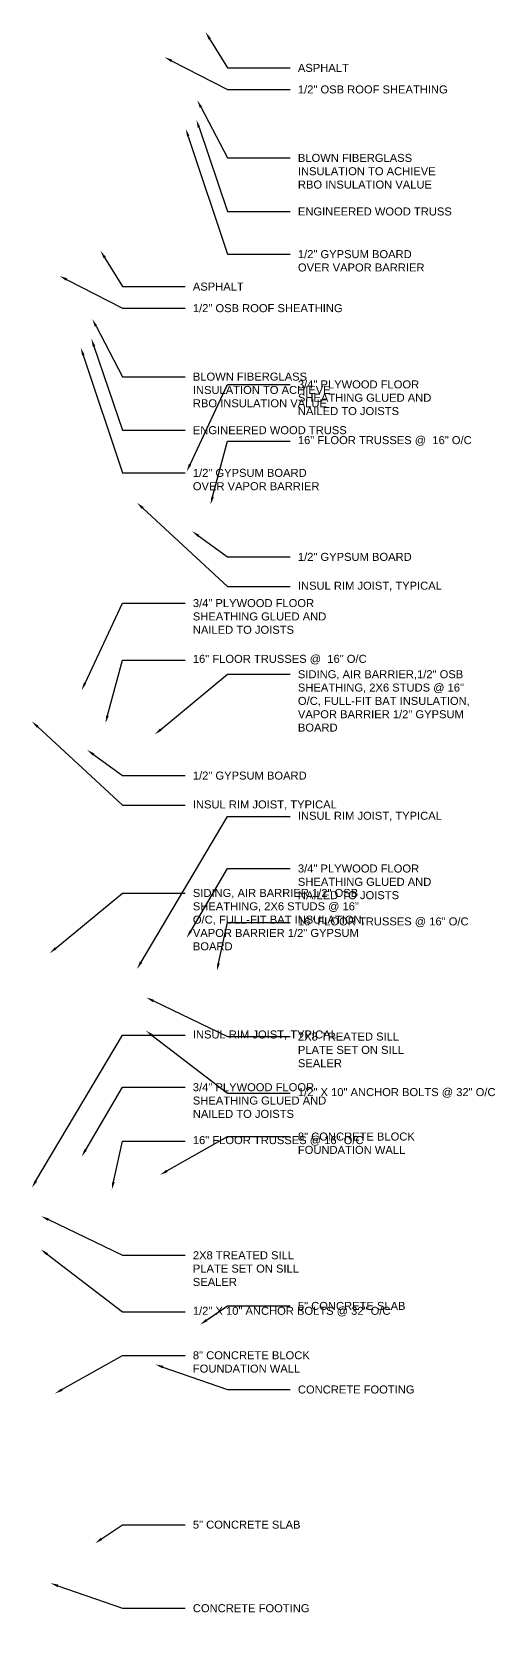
# Model space of a CAD drawing. Header units: inches. Extents: x -473 to 564, y -11 to 963.
# Drawn here: x 433.3 to 563.7, y 163.7 to 612.6 of the extents above; entities that cross this region are included whole.
import ezdxf
from ezdxf import colors
from ezdxf.entities.mleader import LeaderData, LeaderLine
from ezdxf.math import Vec2, Vec3

# ---------------------------------------------------------------- set-up
doc = ezdxf.new("R2010")
doc.units = ezdxf.units.IN
doc.header["$MEASUREMENT"] = 0
doc.layers.add('g-anno-dims', color=4, linetype='Continuous')
doc.styles.add('Roman', font='arial.ttf', dxfattribs={"height": 0.09375})

msp = doc.modelspace()

# ---------------------------------------------------------------- leaders
at = {"layer": 'g-anno-dims'}
ml = msp.add_multileader_mtext('Standard', dxfattribs=at)
ml.set_content('ASPHALT', color=256, style='Roman')
ml.set_leader_properties(color=256, linetype='ByLayer', lineweight=-1)
ml.build(insert=Vec2(0, 0))
ml.multileader.update_dxf_attribs({"has_dogleg": 0, "dogleg_length": 0.36, "arrow_head_size": 2.25, "scale": 24})
ctx = ml.context
ctx.base_point, ctx.scale, ctx.char_height, ctx.arrow_head_size, ctx.landing_gap_size, ctx.plane_origin = Vec3(506.015, 602.43746), 24, 2.25, 2.25, 2.16, Vec3(482.16454, 612.56565)
notes = []
notes.append((ctx, [(0, (1, 1, 0), (497.375, 602.43746), (1, 0), 8.64, [(0, [(482.16454, 612.56565), (488.375, 602.43746)], 0, [])])]))
ctx.mtext.insert, ctx.mtext.flow_direction = Vec3(508.175, 603.58164), 5
ml = msp.add_multileader_mtext('Standard', dxfattribs=at)
ml.set_content('1/2" OSB ROOF SHEATHING', color=256, style='Roman')
ml.set_leader_properties(color=256, linetype='ByLayer', lineweight=-1)
ml.build(insert=Vec2(0, 0))
ml.multileader.update_dxf_attribs({"has_dogleg": 0, "dogleg_length": 0.36, "arrow_head_size": 2.25, "scale": 24})
ctx = ml.context
ctx.base_point, ctx.scale, ctx.char_height, ctx.arrow_head_size, ctx.landing_gap_size, ctx.plane_origin = Vec3(506.015, 596.37496), 24, 2.25, 2.25, 2.16, Vec3(470.625, 605.47356)
notes.append((ctx, [(0, (1, 1, 0), (497.375, 596.37496), (1, 0), 8.64, [(0, [(470.625, 605.47356), (488.375, 596.37496)], 0, [])])]))
ctx.mtext.insert, ctx.mtext.flow_direction = Vec3(508.175, 597.51914), 5
ml = msp.add_multileader_mtext('Standard', dxfattribs=at)
ml.set_content('BLOWN FIBERGLASS\\PINSULATION TO ACHIEVE\\PRBO INSULATION VALUE', color=256, style='Roman')
ml.set_leader_properties(color=256, linetype='ByLayer', lineweight=-1)
ml.build(insert=Vec2(0, 0))
ml.multileader.update_dxf_attribs({"has_dogleg": 0, "dogleg_length": 0.36, "arrow_head_size": 2.25, "scale": 24})
ctx = ml.context
ctx.base_point, ctx.scale, ctx.char_height, ctx.arrow_head_size, ctx.landing_gap_size, ctx.plane_origin = Vec3(506.015, 577.12496), 24, 2.25, 2.25, 2.16, Vec3(476.875, 593.31246)
notes.append((ctx, [(0, (1, 1, 0), (497.375, 577.12496), (1, 0), 8.64, [(0, [(479.875, 593.31246), (488.375, 577.12496)], 0, [])])]))
ctx.mtext.insert, ctx.mtext.flow_direction = Vec3(508.175, 578.26914), 5
ml = msp.add_multileader_mtext('Standard', dxfattribs=at)
ml.set_content('1/2" GYPSUM BOARD\\POVER VAPOR BARRIER', color=256, style='Roman')
ml.set_leader_properties(color=256, linetype='ByLayer', lineweight=-1)
ml.build(insert=Vec2(0, 0))
ml.multileader.update_dxf_attribs({"has_dogleg": 0, "dogleg_length": 0.36, "arrow_head_size": 2.25, "scale": 24})
ctx = ml.context
ctx.base_point, ctx.scale, ctx.char_height, ctx.arrow_head_size, ctx.landing_gap_size, ctx.plane_origin = Vec3(506.015, 550.06246), 24, 2.25, 2.25, 2.16, Vec3(476.625, 585.31246)
notes.append((ctx, [(0, (1, 1, 0), (497.375, 550.06246), (1, 0), 8.64, [(0, [(476.625, 585.31246), (488.375, 550.06246)], 0, [])])]))
ctx.mtext.insert, ctx.mtext.flow_direction = Vec3(508.175, 551.20664), 5
ml = msp.add_multileader_mtext('Standard', dxfattribs=at)
ml.set_content('ENGINEERED WOOD TRUSS', color=256, style='Roman')
ml.set_leader_properties(color=256, linetype='ByLayer', lineweight=-1)
ml.build(insert=Vec2(0, 0))
ml.multileader.update_dxf_attribs({"has_dogleg": 0, "dogleg_length": 0.36, "arrow_head_size": 2.25, "scale": 24})
ctx = ml.context
ctx.base_point, ctx.scale, ctx.char_height, ctx.arrow_head_size, ctx.landing_gap_size, ctx.plane_origin = Vec3(506.015, 562.06246), 24, 2.25, 2.25, 2.16, Vec3(479.625, 587.81246)
notes.append((ctx, [(0, (1, 1, 0), (497.375, 562.06246), (1, 0), 8.64, [(0, [(479.625, 587.81246), (488.375, 562.06246)], 0, [])])]))
ctx.mtext.insert, ctx.mtext.flow_direction = Vec3(508.175, 563.20664), 5
ml = msp.add_multileader_mtext('Standard', dxfattribs=at)
ml.set_content('ASPHALT', color=256, style='Roman')
ml.set_leader_properties(color=256, linetype='ByLayer', lineweight=-1)
ml.build(insert=Vec2(0, 0))
ml.multileader.update_dxf_attribs({"has_dogleg": 0, "dogleg_length": 0.36, "arrow_head_size": 2.25, "scale": 24})
ctx = ml.context
ctx.base_point, ctx.scale, ctx.char_height, ctx.arrow_head_size, ctx.landing_gap_size, ctx.plane_origin = Vec3(476.4525, 540.93746), 24, 2.25, 2.25, 2.16, Vec3(452.60204, 551.06565)
notes.append((ctx, [(0, (1, 1, 0), (467.8125, 540.93746), (1, 0), 8.64, [(0, [(452.60204, 551.06565), (458.8125, 540.93746)], 0, [])])]))
ctx.mtext.insert, ctx.mtext.flow_direction = Vec3(478.6125, 542.08164), 5
ml = msp.add_multileader_mtext('Standard', dxfattribs=at)
ml.set_content('1/2" OSB ROOF SHEATHING', color=256, style='Roman')
ml.set_leader_properties(color=256, linetype='ByLayer', lineweight=-1)
ml.build(insert=Vec2(0, 0))
ml.multileader.update_dxf_attribs({"has_dogleg": 0, "dogleg_length": 0.36, "arrow_head_size": 2.25, "scale": 24})
ctx = ml.context
ctx.base_point, ctx.scale, ctx.char_height, ctx.arrow_head_size, ctx.landing_gap_size, ctx.plane_origin = Vec3(476.4525, 534.87496), 24, 2.25, 2.25, 2.16, Vec3(441.0625, 543.97356)
notes.append((ctx, [(0, (1, 1, 0), (467.8125, 534.87496), (1, 0), 8.64, [(0, [(441.0625, 543.97356), (458.8125, 534.87496)], 0, [])])]))
ctx.mtext.insert, ctx.mtext.flow_direction = Vec3(478.6125, 536.01914), 5
ml = msp.add_multileader_mtext('Standard', dxfattribs=at)
ml.set_content('BLOWN FIBERGLASS\\PINSULATION TO ACHIEVE\\PRBO INSULATION VALUE', color=256, style='Roman')
ml.set_leader_properties(color=256, linetype='ByLayer', lineweight=-1)
ml.build(insert=Vec2(0, 0))
ml.multileader.update_dxf_attribs({"has_dogleg": 0, "dogleg_length": 0.36, "arrow_head_size": 2.25, "scale": 24})
ctx = ml.context
ctx.base_point, ctx.scale, ctx.char_height, ctx.arrow_head_size, ctx.landing_gap_size, ctx.plane_origin = Vec3(476.4525, 515.62496), 24, 2.25, 2.25, 2.16, Vec3(447.3125, 531.81246)
notes.append((ctx, [(0, (1, 1, 0), (467.8125, 515.62496), (1, 0), 8.64, [(0, [(450.3125, 531.81246), (458.8125, 515.62496)], 0, [])])]))
ctx.mtext.insert, ctx.mtext.flow_direction = Vec3(478.6125, 516.76914), 5
ml = msp.add_multileader_mtext('Standard', dxfattribs=at)
ml.set_content('ENGINEERED WOOD TRUSS', color=256, style='Roman')
ml.set_leader_properties(color=256, linetype='ByLayer', lineweight=-1)
ml.build(insert=Vec2(0, 0))
ml.multileader.update_dxf_attribs({"has_dogleg": 0, "dogleg_length": 0.36, "arrow_head_size": 2.25, "scale": 24})
ctx = ml.context
ctx.base_point, ctx.scale, ctx.char_height, ctx.arrow_head_size, ctx.landing_gap_size, ctx.plane_origin = Vec3(476.4525, 500.56246), 24, 2.25, 2.25, 2.16, Vec3(450.0625, 526.31246)
notes.append((ctx, [(0, (1, 1, 0), (467.8125, 500.56246), (1, 0), 8.64, [(0, [(450.0625, 526.31246), (458.8125, 500.56246)], 0, [])])]))
ctx.mtext.insert, ctx.mtext.flow_direction = Vec3(478.6125, 501.70664), 5
ml = msp.add_multileader_mtext('Standard', dxfattribs=at)
ml.set_content('1/2" GYPSUM BOARD\\POVER VAPOR BARRIER', color=256, style='Roman')
ml.set_leader_properties(color=256, linetype='ByLayer', lineweight=-1)
ml.build(insert=Vec2(0, 0))
ml.multileader.update_dxf_attribs({"has_dogleg": 0, "dogleg_length": 0.36, "arrow_head_size": 2.25, "scale": 24})
ctx = ml.context
ctx.base_point, ctx.scale, ctx.char_height, ctx.arrow_head_size, ctx.landing_gap_size, ctx.plane_origin = Vec3(476.4525, 488.56246), 24, 2.25, 2.25, 2.16, Vec3(447.0625, 523.81246)
notes.append((ctx, [(0, (1, 1, 0), (467.8125, 488.56246), (1, 0), 8.64, [(0, [(447.0625, 523.81246), (458.8125, 488.56246)], 0, [])])]))
ctx.mtext.insert, ctx.mtext.flow_direction = Vec3(478.6125, 489.70664), 5
ml = msp.add_multileader_mtext('Standard', dxfattribs=at)
ml.set_content('3/4" PLYWOOD FLOOR\\PSHEATHING GLUED AND\\PNAILED TO JOISTS', color=256, style='Roman')
ml.set_leader_properties(color=256, linetype='ByLayer', lineweight=-1)
ml.build(insert=Vec2(0, 0))
ml.multileader.update_dxf_attribs({"has_dogleg": 0, "dogleg_length": 0.36, "arrow_head_size": 2.25, "scale": 24})
ctx = ml.context
ctx.base_point, ctx.scale, ctx.char_height, ctx.arrow_head_size, ctx.landing_gap_size, ctx.plane_origin = Vec3(506.015, 513.43746), 24, 2.25, 2.25, 2.16, Vec3(476.875, 488.93746)
notes.append((ctx, [(0, (1, 1, 0), (497.375, 513.43746), (1, 0), 8.64, [(0, [(476.875, 488.93746), (488.375, 513.43746)], 0, [])])]))
ctx.mtext.insert, ctx.mtext.flow_direction = Vec3(508.175, 514.58164), 5
ml = msp.add_multileader_mtext('Standard', dxfattribs=at)
ml.set_content('16" FLOOR TRUSSES @  16" O/C', color=256, style='Roman')
ml.set_leader_properties(color=256, linetype='ByLayer', lineweight=-1)
ml.build(insert=Vec2(0, 0))
ml.multileader.update_dxf_attribs({"has_dogleg": 0, "dogleg_length": 0.36, "arrow_head_size": 2.25, "scale": 24})
ctx = ml.context
ctx.base_point, ctx.scale, ctx.char_height, ctx.arrow_head_size, ctx.landing_gap_size, ctx.plane_origin = Vec3(506.015, 497.45232), 24, 2.25, 2.25, 2.16, Vec3(483.57981, 479.65713)
notes.append((ctx, [(0, (1, 1, 0), (497.375, 497.45232), (1, 0), 8.64, [(0, [(483.57981, 479.65713), (488.375, 497.45232)], 0, [])])]))
ctx.mtext.insert, ctx.mtext.flow_direction = Vec3(508.175, 498.90806), 5
ml = msp.add_multileader_mtext('Standard', dxfattribs=at)
ml.set_content('INSUL RIM JOIST, TYPICAL', color=256, style='Roman')
ml.set_leader_properties(color=256, linetype='ByLayer', lineweight=-1)
ml.build(insert=Vec2(0, 0))
ml.multileader.update_dxf_attribs({"has_dogleg": 0, "dogleg_length": 0.36, "arrow_head_size": 2.25, "scale": 24})
ctx = ml.context
ctx.base_point, ctx.scale, ctx.char_height, ctx.arrow_head_size, ctx.landing_gap_size, ctx.plane_origin = Vec3(506.015, 456.62496), 24, 2.25, 2.25, 2.16, Vec3(462.875, 480.18746)
notes.append((ctx, [(0, (1, 1, 0), (497.375, 456.62496), (1, 0), 8.64, [(0, [(462.875, 480.18746), (488.375, 456.62496)], 0, [])])]))
ctx.mtext.insert, ctx.mtext.flow_direction = Vec3(508.175, 457.9725), 5
ml = msp.add_multileader_mtext('Standard', dxfattribs=at)
ml.set_content('1/2" GYPSUM BOARD', color=256, style='Roman')
ml.set_leader_properties(color=256, linetype='ByLayer', lineweight=-1)
ml.build(insert=Vec2(0, 0))
ml.multileader.update_dxf_attribs({"has_dogleg": 0, "dogleg_length": 0.36, "arrow_head_size": 2.25, "scale": 24})
ctx = ml.context
ctx.base_point, ctx.scale, ctx.char_height, ctx.arrow_head_size, ctx.landing_gap_size, ctx.plane_origin = Vec3(506.015, 464.93746), 24, 2.25, 2.25, 2.16, Vec3(478.375, 472.18746)
notes.append((ctx, [(0, (1, 1, 0), (497.375, 464.93746), (1, 0), 8.64, [(0, [(478.375, 472.18746), (488.375, 464.93746)], 0, [])])]))
ctx.mtext.insert, ctx.mtext.flow_direction = Vec3(508.175, 466.08164), 5
ml = msp.add_multileader_mtext('Standard', dxfattribs=at)
ml.set_content('3/4" PLYWOOD FLOOR\\PSHEATHING GLUED AND\\PNAILED TO JOISTS', color=256, style='Roman')
ml.set_leader_properties(color=256, linetype='ByLayer', lineweight=-1)
ml.build(insert=Vec2(0, 0))
ml.multileader.update_dxf_attribs({"has_dogleg": 0, "dogleg_length": 0.36, "arrow_head_size": 2.25, "scale": 24})
ctx = ml.context
ctx.base_point, ctx.scale, ctx.char_height, ctx.arrow_head_size, ctx.landing_gap_size, ctx.plane_origin = Vec3(476.4525, 451.93746), 24, 2.25, 2.25, 2.16, Vec3(447.3125, 427.43746)
notes.append((ctx, [(0, (1, 1, 0), (467.8125, 451.93746), (1, 0), 8.64, [(0, [(447.3125, 427.43746), (458.8125, 451.93746)], 0, [])])]))
ctx.mtext.insert, ctx.mtext.flow_direction = Vec3(478.6125, 453.08164), 5
ml = msp.add_multileader_mtext('Standard', dxfattribs=at)
ml.set_content('16" FLOOR TRUSSES @  16" O/C', color=256, style='Roman')
ml.set_leader_properties(color=256, linetype='ByLayer', lineweight=-1)
ml.build(insert=Vec2(0, 0))
ml.multileader.update_dxf_attribs({"has_dogleg": 0, "dogleg_length": 0.36, "arrow_head_size": 2.25, "scale": 24})
ctx = ml.context
ctx.base_point, ctx.scale, ctx.char_height, ctx.arrow_head_size, ctx.landing_gap_size, ctx.plane_origin = Vec3(476.4525, 435.95232), 24, 2.25, 2.25, 2.16, Vec3(454.01731, 418.15713)
notes.append((ctx, [(0, (1, 1, 0), (467.8125, 435.95232), (1, 0), 8.64, [(0, [(454.01731, 418.15713), (458.8125, 435.95232)], 0, [])])]))
ctx.mtext.insert, ctx.mtext.flow_direction = Vec3(478.6125, 437.40806), 5
ml = msp.add_multileader_mtext('Standard', dxfattribs=at)
ml.set_content('SIDING, AIR BARRIER,1/2" OSB\\PSHEATHING, 2X6 STUDS @ 16"\\PO/C, FULL-FIT BAT INSULATION,\\PVAPOR BARRIER 1/2" GYPSUM\\PBOARD', color=256, style='Roman')
ml.set_leader_properties(color=256, linetype='ByLayer', lineweight=-1)
ml.build(insert=Vec2(0, 0))
ml.multileader.update_dxf_attribs({"has_dogleg": 0, "dogleg_length": 0.36, "arrow_head_size": 2.25, "scale": 24})
ctx = ml.context
ctx.base_point, ctx.scale, ctx.char_height, ctx.arrow_head_size, ctx.landing_gap_size, ctx.plane_origin = Vec3(506.015, 431.93746), 24, 2.25, 2.25, 2.16, Vec3(467.875, 414.99996)
notes.append((ctx, [(0, (1, 1, 0), (497.375, 431.93746), (1, 0), 8.64, [(0, [(467.875, 414.99996), (488.375, 431.93746)], 0, [])])]))
ctx.mtext.insert, ctx.mtext.flow_direction = Vec3(508.175, 433.08164), 5
ml = msp.add_multileader_mtext('Standard', dxfattribs=at)
ml.set_content('INSUL RIM JOIST, TYPICAL', color=256, style='Roman')
ml.set_leader_properties(color=256, linetype='ByLayer', lineweight=-1)
ml.build(insert=Vec2(0, 0))
ml.multileader.update_dxf_attribs({"has_dogleg": 0, "dogleg_length": 0.36, "arrow_head_size": 2.25, "scale": 24})
ctx = ml.context
ctx.base_point, ctx.scale, ctx.char_height, ctx.arrow_head_size, ctx.landing_gap_size, ctx.plane_origin = Vec3(476.4525, 395.12496), 24, 2.25, 2.25, 2.16, Vec3(433.3125, 418.68746)
notes.append((ctx, [(0, (1, 1, 0), (467.8125, 395.12496), (1, 0), 8.64, [(0, [(433.3125, 418.68746), (458.8125, 395.12496)], 0, [])])]))
ctx.mtext.insert, ctx.mtext.flow_direction = Vec3(478.6125, 396.4725), 5
ml = msp.add_multileader_mtext('Standard', dxfattribs=at)
ml.set_content('1/2" GYPSUM BOARD', color=256, style='Roman')
ml.set_leader_properties(color=256, linetype='ByLayer', lineweight=-1)
ml.build(insert=Vec2(0, 0))
ml.multileader.update_dxf_attribs({"has_dogleg": 0, "dogleg_length": 0.36, "arrow_head_size": 2.25, "scale": 24})
ctx = ml.context
ctx.base_point, ctx.scale, ctx.char_height, ctx.arrow_head_size, ctx.landing_gap_size, ctx.plane_origin = Vec3(476.4525, 403.43746), 24, 2.25, 2.25, 2.16, Vec3(448.8125, 410.68746)
notes.append((ctx, [(0, (1, 1, 0), (467.8125, 403.43746), (1, 0), 8.64, [(0, [(448.8125, 410.68746), (458.8125, 403.43746)], 0, [])])]))
ctx.mtext.insert, ctx.mtext.flow_direction = Vec3(478.6125, 404.58164), 5
ml = msp.add_multileader_mtext('Standard', dxfattribs=at)
ml.set_content('INSUL RIM JOIST, TYPICAL', color=256, style='Roman')
ml.set_leader_properties(color=256, linetype='ByLayer', lineweight=-1)
ml.build(insert=Vec2(0, 0))
ml.multileader.update_dxf_attribs({"has_dogleg": 0, "dogleg_length": 0.36, "arrow_head_size": 2.25, "scale": 24})
ctx = ml.context
ctx.base_point, ctx.scale, ctx.char_height, ctx.arrow_head_size, ctx.landing_gap_size, ctx.plane_origin = Vec3(506.015, 391.93746), 24, 2.25, 2.25, 2.16, Vec3(462.875, 349.06246)
notes.append((ctx, [(0, (1, 1, 0), (497.375, 391.93746), (1, 0), 8.64, [(0, [(462.875, 349.06246), (488.375, 391.93746)], 0, [])])]))
ctx.mtext.insert, ctx.mtext.flow_direction = Vec3(508.175, 393.285), 5
ml = msp.add_multileader_mtext('Standard', dxfattribs=at)
ml.set_content('3/4" PLYWOOD FLOOR\\PSHEATHING GLUED AND\\PNAILED TO JOISTS', color=256, style='Roman')
ml.set_leader_properties(color=256, linetype='ByLayer', lineweight=-1)
ml.build(insert=Vec2(0, 0))
ml.multileader.update_dxf_attribs({"has_dogleg": 0, "dogleg_length": 0.36, "arrow_head_size": 2.25, "scale": 24})
ctx = ml.context
ctx.base_point, ctx.scale, ctx.char_height, ctx.arrow_head_size, ctx.landing_gap_size, ctx.plane_origin = Vec3(506.015, 377.31246), 24, 2.25, 2.25, 2.16, Vec3(476.875, 357.81246)
notes.append((ctx, [(0, (1, 1, 0), (497.375, 377.31246), (1, 0), 8.64, [(0, [(476.875, 357.81246), (488.375, 377.31246)], 0, [])])]))
ctx.mtext.insert, ctx.mtext.flow_direction = Vec3(508.175, 378.45664), 5
ml = msp.add_multileader_mtext('Standard', dxfattribs=at)
ml.set_content('SIDING, AIR BARRIER,1/2" OSB\\PSHEATHING, 2X6 STUDS @ 16"\\PO/C, FULL-FIT BAT INSULATION,\\PVAPOR BARRIER 1/2" GYPSUM\\PBOARD', color=256, style='Roman')
ml.set_leader_properties(color=256, linetype='ByLayer', lineweight=-1)
ml.build(insert=Vec2(0, 0))
ml.multileader.update_dxf_attribs({"has_dogleg": 0, "dogleg_length": 0.36, "arrow_head_size": 2.25, "scale": 24})
ctx = ml.context
ctx.base_point, ctx.scale, ctx.char_height, ctx.arrow_head_size, ctx.landing_gap_size, ctx.plane_origin = Vec3(476.4525, 370.43746), 24, 2.25, 2.25, 2.16, Vec3(438.3125, 353.49996)
notes.append((ctx, [(0, (1, 1, 0), (467.8125, 370.43746), (1, 0), 8.64, [(0, [(438.3125, 353.49996), (458.8125, 370.43746)], 0, [])])]))
ctx.mtext.insert, ctx.mtext.flow_direction = Vec3(478.6125, 371.58164), 5
ml = msp.add_multileader_mtext('Standard', dxfattribs=at)
ml.set_content('16" FLOOR TRUSSES @ 16" O/C', color=256, style='Roman')
ml.set_leader_properties(color=256, linetype='ByLayer', lineweight=-1)
ml.build(insert=Vec2(0, 0))
ml.multileader.update_dxf_attribs({"has_dogleg": 0, "dogleg_length": 0.36, "arrow_head_size": 2.25, "scale": 24})
ctx = ml.context
ctx.base_point, ctx.scale, ctx.char_height, ctx.arrow_head_size, ctx.landing_gap_size, ctx.plane_origin = Vec3(506.015, 362.12496), 24, 2.25, 2.25, 2.16, Vec3(518.875, 355.12496)
notes.append((ctx, [(0, (1, 1, 0), (497.375, 362.12496), (1, 0), 8.64, [(0, [(485.35983, 348.51696), (488.375, 362.12496)], 0, [])])]))
ctx.mtext.insert, ctx.mtext.flow_direction = Vec3(508.175, 363.58071), 5
ml = msp.add_multileader_mtext('Standard', dxfattribs=at)
ml.set_content('2X8 TREATED SILL\\PPLATE SET ON SILL\\PSEALER', color=256, style='Roman')
ml.set_leader_properties(color=256, linetype='ByLayer', lineweight=-1)
ml.build(insert=Vec2(0, 0))
ml.multileader.update_dxf_attribs({"has_dogleg": 0, "dogleg_length": 0.36, "arrow_head_size": 2.25, "scale": 24})
ctx = ml.context
ctx.base_point, ctx.scale, ctx.char_height, ctx.arrow_head_size, ctx.landing_gap_size, ctx.plane_origin = Vec3(506.015, 330.06246), 24, 2.25, 2.25, 2.16, Vec3(465.5, 341.06246)
notes.append((ctx, [(0, (1, 1, 0), (497.375, 330.06246), (1, 0), 8.64, [(0, [(465.5, 341.06246), (488.375, 330.06246)], 0, [])])]))
ctx.mtext.insert, ctx.mtext.flow_direction = Vec3(508.175, 331.20664), 5
ml = msp.add_multileader_mtext('Standard', dxfattribs=at)
ml.set_content('INSUL RIM JOIST, TYPICAL', color=256, style='Roman')
ml.set_leader_properties(color=256, linetype='ByLayer', lineweight=-1)
ml.build(insert=Vec2(0, 0))
ml.multileader.update_dxf_attribs({"has_dogleg": 0, "dogleg_length": 0.36, "arrow_head_size": 2.25, "scale": 24})
ctx = ml.context
ctx.base_point, ctx.scale, ctx.char_height, ctx.arrow_head_size, ctx.landing_gap_size, ctx.plane_origin = Vec3(476.4525, 330.43746), 24, 2.25, 2.25, 2.16, Vec3(433.3125, 287.56246)
notes.append((ctx, [(0, (1, 1, 0), (467.8125, 330.43746), (1, 0), 8.64, [(0, [(433.3125, 287.56246), (458.8125, 330.43746)], 0, [])])]))
ctx.mtext.insert, ctx.mtext.flow_direction = Vec3(478.6125, 331.785), 5
ml = msp.add_multileader_mtext('Standard', dxfattribs=at)
ml.set_content('1/2" X 10" ANCHOR BOLTS @ 32" O/C', color=256, style='Roman')
ml.set_leader_properties(color=256, linetype='ByLayer', lineweight=-1)
ml.build(insert=Vec2(0, 0))
ml.multileader.update_dxf_attribs({"has_dogleg": 0, "dogleg_length": 0.36, "arrow_head_size": 2.25, "scale": 24})
ctx = ml.context
ctx.base_point, ctx.scale, ctx.char_height, ctx.arrow_head_size, ctx.landing_gap_size, ctx.plane_origin = Vec3(506.015, 314.12496), 24, 2.25, 2.25, 2.16, Vec3(465.375, 331.74996)
notes.append((ctx, [(0, (1, 1, 0), (497.375, 314.12496), (1, 0), 8.64, [(0, [(465.375, 331.74996), (488.375, 314.12496)], 0, [])])]))
ctx.mtext.insert, ctx.mtext.flow_direction = Vec3(508.175, 315.58071), 5
ml = msp.add_multileader_mtext('Standard', dxfattribs=at)
ml.set_content('3/4" PLYWOOD FLOOR\\PSHEATHING GLUED AND\\PNAILED TO JOISTS', color=256, style='Roman')
ml.set_leader_properties(color=256, linetype='ByLayer', lineweight=-1)
ml.build(insert=Vec2(0, 0))
ml.multileader.update_dxf_attribs({"has_dogleg": 0, "dogleg_length": 0.36, "arrow_head_size": 2.25, "scale": 24})
ctx = ml.context
ctx.base_point, ctx.scale, ctx.char_height, ctx.arrow_head_size, ctx.landing_gap_size, ctx.plane_origin = Vec3(476.4525, 315.81246), 24, 2.25, 2.25, 2.16, Vec3(447.3125, 296.31246)
notes.append((ctx, [(0, (1, 1, 0), (467.8125, 315.81246), (1, 0), 8.64, [(0, [(447.3125, 296.31246), (458.8125, 315.81246)], 0, [])])]))
ctx.mtext.insert, ctx.mtext.flow_direction = Vec3(478.6125, 316.95664), 5
ml = msp.add_multileader_mtext('Standard', dxfattribs=at)
ml.set_content('16" FLOOR TRUSSES @ 16" O/C', color=256, style='Roman')
ml.set_leader_properties(color=256, linetype='ByLayer', lineweight=-1)
ml.build(insert=Vec2(0, 0))
ml.multileader.update_dxf_attribs({"has_dogleg": 0, "dogleg_length": 0.36, "arrow_head_size": 2.25, "scale": 24})
ctx = ml.context
ctx.base_point, ctx.scale, ctx.char_height, ctx.arrow_head_size, ctx.landing_gap_size, ctx.plane_origin = Vec3(476.4525, 300.62496), 24, 2.25, 2.25, 2.16, Vec3(489.3125, 293.62496)
notes.append((ctx, [(0, (1, 1, 0), (467.8125, 300.62496), (1, 0), 8.64, [(0, [(455.79733, 287.01696), (458.8125, 300.62496)], 0, [])])]))
ctx.mtext.insert, ctx.mtext.flow_direction = Vec3(478.6125, 302.08071), 5
ml = msp.add_multileader_mtext('Standard', dxfattribs=at)
ml.set_content('8" CONCRETE BLOCK\\PFOUNDATION WALL', color=256, style='Roman')
ml.set_leader_properties(color=256, linetype='ByLayer', lineweight=-1)
ml.build(insert=Vec2(0, 0))
ml.multileader.update_dxf_attribs({"has_dogleg": 0, "dogleg_length": 0.36, "arrow_head_size": 2.25, "scale": 24})
ctx = ml.context
ctx.base_point, ctx.scale, ctx.char_height, ctx.arrow_head_size, ctx.landing_gap_size, ctx.plane_origin = Vec3(506.015, 301.93746), 24, 2.25, 2.25, 2.16, Vec3(469.375, 291.18746)
notes.append((ctx, [(0, (1, 1, 0), (497.375, 301.93746), (1, 0), 8.64, [(0, [(469.375, 291.18746), (488.375, 301.93746)], 0, [])])]))
ctx.mtext.insert, ctx.mtext.flow_direction = Vec3(508.175, 303.08164), 5
ml = msp.add_multileader_mtext('Standard', dxfattribs=at)
ml.set_content('2X8 TREATED SILL\\PPLATE SET ON SILL\\PSEALER', color=256, style='Roman')
ml.set_leader_properties(color=256, linetype='ByLayer', lineweight=-1)
ml.build(insert=Vec2(0, 0))
ml.multileader.update_dxf_attribs({"has_dogleg": 0, "dogleg_length": 0.36, "arrow_head_size": 2.25, "scale": 24})
ctx = ml.context
ctx.base_point, ctx.scale, ctx.char_height, ctx.arrow_head_size, ctx.landing_gap_size, ctx.plane_origin = Vec3(476.4525, 268.56246), 24, 2.25, 2.25, 2.16, Vec3(435.9375, 279.56246)
notes.append((ctx, [(0, (1, 1, 0), (467.8125, 268.56246), (1, 0), 8.64, [(0, [(435.9375, 279.56246), (458.8125, 268.56246)], 0, [])])]))
ctx.mtext.insert, ctx.mtext.flow_direction = Vec3(478.6125, 269.70664), 5
ml = msp.add_multileader_mtext('Standard', dxfattribs=at)
ml.set_content('1/2" X 10" ANCHOR BOLTS @ 32" O/C', color=256, style='Roman')
ml.set_leader_properties(color=256, linetype='ByLayer', lineweight=-1)
ml.build(insert=Vec2(0, 0))
ml.multileader.update_dxf_attribs({"has_dogleg": 0, "dogleg_length": 0.36, "arrow_head_size": 2.25, "scale": 24})
ctx = ml.context
ctx.base_point, ctx.scale, ctx.char_height, ctx.arrow_head_size, ctx.landing_gap_size, ctx.plane_origin = Vec3(476.4525, 252.62496), 24, 2.25, 2.25, 2.16, Vec3(435.8125, 270.24996)
notes.append((ctx, [(0, (1, 1, 0), (467.8125, 252.62496), (1, 0), 8.64, [(0, [(435.8125, 270.24996), (458.8125, 252.62496)], 0, [])])]))
ctx.mtext.insert, ctx.mtext.flow_direction = Vec3(478.6125, 254.08071), 5
ml = msp.add_multileader_mtext('Standard', dxfattribs=at)
ml.set_content('5" CONCRETE SLAB', color=256, style='Roman')
ml.set_leader_properties(color=256, linetype='ByLayer', lineweight=-1)
ml.build(insert=Vec2(0, 0))
ml.multileader.update_dxf_attribs({"has_dogleg": 0, "dogleg_length": 0.36, "arrow_head_size": 2.25, "scale": 24})
ctx = ml.context
ctx.base_point, ctx.scale, ctx.char_height, ctx.arrow_head_size, ctx.landing_gap_size, ctx.plane_origin = Vec3(506.015, 254.31246), 24, 2.25, 2.25, 2.16, Vec3(480.625, 249.06246)
notes.append((ctx, [(0, (1, 1, 0), (497.375, 254.31246), (1, 0), 8.64, [(0, [(480.625, 249.06246), (488.375, 254.31246)], 0, [])])]))
ctx.mtext.insert, ctx.mtext.flow_direction = Vec3(508.175, 255.45664), 5
ml = msp.add_multileader_mtext('Standard', dxfattribs=at)
ml.set_content('8" CONCRETE BLOCK\\PFOUNDATION WALL', color=256, style='Roman')
ml.set_leader_properties(color=256, linetype='ByLayer', lineweight=-1)
ml.build(insert=Vec2(0, 0))
ml.multileader.update_dxf_attribs({"has_dogleg": 0, "dogleg_length": 0.36, "arrow_head_size": 2.25, "scale": 24})
ctx = ml.context
ctx.base_point, ctx.scale, ctx.char_height, ctx.arrow_head_size, ctx.landing_gap_size, ctx.plane_origin = Vec3(476.4525, 240.43746), 24, 2.25, 2.25, 2.16, Vec3(439.8125, 229.68746)
notes.append((ctx, [(0, (1, 1, 0), (467.8125, 240.43746), (1, 0), 8.64, [(0, [(439.8125, 229.68746), (458.8125, 240.43746)], 0, [])])]))
ctx.mtext.insert, ctx.mtext.flow_direction = Vec3(478.6125, 241.58164), 5
ml = msp.add_multileader_mtext('Standard', dxfattribs=at)
ml.set_content('CONCRETE FOOTING', color=256, style='Roman')
ml.set_leader_properties(color=256, linetype='ByLayer', lineweight=-1)
ml.build(insert=Vec2(0, 0))
ml.multileader.update_dxf_attribs({"has_dogleg": 0, "dogleg_length": 0.36, "arrow_head_size": 2.25, "scale": 24})
ctx = ml.context
ctx.base_point, ctx.scale, ctx.char_height, ctx.arrow_head_size, ctx.landing_gap_size, ctx.plane_origin = Vec3(506.015, 230.81246), 24, 2.25, 2.25, 2.16, Vec3(525.1875, 344.99996)
notes.append((ctx, [(0, (1, 1, 0), (497.375, 230.81246), (1, 0), 8.64, [(0, [(468.0625, 237.87496), (488.375, 230.81246)], 0, [])])]))
ctx.mtext.insert, ctx.mtext.flow_direction = Vec3(508.175, 231.95664), 5
ml = msp.add_multileader_mtext('Standard', dxfattribs=at)
ml.set_content('5" CONCRETE SLAB', color=256, style='Roman')
ml.set_leader_properties(color=256, linetype='ByLayer', lineweight=-1)
ml.build(insert=Vec2(0, 0))
ml.multileader.update_dxf_attribs({"has_dogleg": 0, "dogleg_length": 0.36, "arrow_head_size": 2.25, "scale": 24})
ctx = ml.context
ctx.base_point, ctx.scale, ctx.char_height, ctx.arrow_head_size, ctx.landing_gap_size, ctx.plane_origin = Vec3(476.4525, 192.81246), 24, 2.25, 2.25, 2.16, Vec3(451.0625, 187.56246)
notes.append((ctx, [(0, (1, 1, 0), (467.8125, 192.81246), (1, 0), 8.64, [(0, [(451.0625, 187.56246), (458.8125, 192.81246)], 0, [])])]))
ctx.mtext.insert, ctx.mtext.flow_direction = Vec3(478.6125, 193.95664), 5
ml = msp.add_multileader_mtext('Standard', dxfattribs=at)
ml.set_content('CONCRETE FOOTING', color=256, style='Roman')
ml.set_leader_properties(color=256, linetype='ByLayer', lineweight=-1)
ml.build(insert=Vec2(0, 0))
ml.multileader.update_dxf_attribs({"has_dogleg": 0, "dogleg_length": 0.36, "arrow_head_size": 2.25, "scale": 24})
ctx = ml.context
ctx.base_point, ctx.scale, ctx.char_height, ctx.arrow_head_size, ctx.landing_gap_size, ctx.plane_origin = Vec3(476.4525, 169.31246), 24, 2.25, 2.25, 2.16, Vec3(495.625, 283.49996)
notes.append((ctx, [(0, (1, 1, 0), (467.8125, 169.31246), (1, 0), 8.64, [(0, [(438.5, 176.37496), (458.8125, 169.31246)], 0, [])])]))
ctx.mtext.insert, ctx.mtext.flow_direction = Vec3(478.6125, 170.45664), 5
for ctx, leaders in notes:
    for number, flags, end, landing, length, lines in leaders:
        leader = LeaderData()
        leader.index, (leader.has_last_leader_line, leader.has_dogleg_vector, leader.attachment_direction) = number, flags
        leader.last_leader_point, leader.dogleg_vector, leader.dogleg_length = Vec3(end), Vec3(landing), length
        for number, points, colour, breaks in lines:
            line = LeaderLine()
            line.index, line.vertices, line.color, line.breaks = number, Vec3.list(points), colors.encode_raw_color(colour), breaks
            leader.lines.append(line)
        ctx.leaders.append(leader)

doc.saveas('drawing.dxf')
